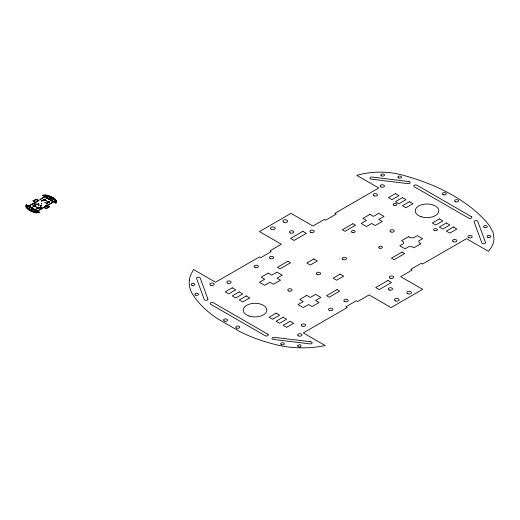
<?xml version="1.0" encoding="UTF-8"?>
<svg xmlns="http://www.w3.org/2000/svg" width="520" height="520" viewBox="0 0 520 520"><rect width="100%" height="100%" fill="white"/><g stroke="black" fill="none" stroke-linecap="round" stroke-linejoin="round"><path stroke-width="0.78" d="M47.223 195.488L46.859 195.462L47.223 195.488A17.797 10.277 0 0 1 48.184 195.78M27.866 207.708C25.116 200.603 29.25 212.784 27.098 205.829M26.221 205.368L26.202 205.4A6.084 3.51 0 0 0 26.013 206.044M35.496 212.459L35.145 212.427M29.439 209.722L29.829 209.722M29.822 209.8L29.646 210.158L29.452 209.807M30.654 210.431L31.044 210.431M30.654 210.711L31.044 210.489M51.318 197.093L51.708 197.093M51.682 197.184L51.357 197.197M52.533 197.795L52.93 197.795M52.533 198.081L52.93 197.86M52.904 198.172L52.572 198.185M34.203 203.19L28.633 205.972L26.442 204.705L26.202 205.114A6.084 3.51 0 0 0 26.013 205.764L26 206.252A6.084 3.51 0 0 0 26.396 207.545A13.579 7.839 0 0 0 28.834 209.905L31.09 211.205A13.579 7.839 0 0 0 35.172 212.615A6.779 3.913 0 0 0 37.388 212.817L37.765 212.803A6.779 3.913 0 0 0 38.883 212.713L39.605 212.303L37.407 211.036L41.795 208.786L41.665 208.429L41.795 208.786M26.312 205.192L26.442 204.705M55.926 202.878L53.729 201.611L48.159 204.964L53.729 201.897L55.926 203.164L56.218 202.469A5.161 2.977 0 0 0 56.479 201.591M55.926 203.164L56.218 202.755A5.161 2.977 0 0 0 56.479 201.877L56.472 201.37M47.801 207.22L48.191 207.22M51.343 197.347L51.682 197.347M52.39 202.014L52.702 202.014M33.066 200.876L35.256 202.43L33.066 200.876L36.134 199.108L38.331 200.369L40.697 199.44L40.566 199.082L44.954 196.547L40.566 199.362M33.066 201.162L35.691 199.986M34.073 203.112L35.256 202.144M37.713 201.084L36.485 202.072L36.134 201.87L37.362 200.876L37.713 201.364M36.134 201.87L37.362 200.876M26.988 205.303L28.633 206.252L33.02 203.437M30.654 207.012L29.601 207.214L30.303 206.525L30.654 207.012L29.952 207.422L30.654 206.733M46.975 197.587L45.923 197.795L46.625 197.106L46.975 197.308L46.273 197.997L46.975 197.308M33.196 205.465L33.547 205.953L33.196 205.465L34.775 204.958L35.302 205.264L34.775 205.849L35.302 205.264M34.821 204.756L35.873 203.866L36.134 204.302L35.873 203.866M42.627 200.272L41.314 201.013L42.367 200.115L42.627 200.551M43.375 199.589L43.725 200.07L43.375 199.589L44.954 199.082L45.48 199.381L44.954 199.972L45.48 199.381M30.303 207.337L31.356 207.136M34.821 204.477L36.134 204.022M46.625 197.912L47.677 197.711M33.196 205.744L34.775 205.238L35.302 205.543M43.375 199.869L44.954 199.362L45.48 199.667M34.424 206.174L35.126 205.764L33.547 206.557L33.02 206.252L33.547 205.667M43.725 200.07L43.199 200.375L43.725 199.791M33.02 206.252L33.547 205.953M30.303 207.623L32.058 207.539L31.356 208.228L31.005 207.74L32.058 207.539M33.02 205.972L34.073 205.972M43.199 200.096L43.725 200.395L45.305 199.888L44.603 200.297M46.625 198.198L48.38 198.12L47.677 198.809L47.327 198.322L48.38 198.12M37.759 204.042L38.812 203.84L38.11 204.529L37.759 204.042L38.812 203.84M31.005 208.026L32.058 207.825M47.327 198.601L48.029 197.912M37.759 204.328L38.812 204.126M40.391 205.562L41.444 205.361L40.742 206.05L40.391 205.562L41.444 205.361M35.041 209.547L33.989 209.749L34.691 209.06L35.041 209.547L34.34 209.95L35.041 209.261M37.407 207.896L36.881 208.481L37.407 207.896C36.27 206.719 37.258 207.857 37.759 207.285L38.636 207.188L39.163 207.772M47.411 201.916L47.06 202.605L47.45 202.384C46.982 200.194 46.852 202.625 48.815 201.311L49.341 201.611L49.166 202.404L48.958 201.838L49.341 201.611M50.31 200.044L51.363 199.843L50.661 200.531L50.31 200.044L51.363 199.843M40.391 205.849L41.444 205.647M37.056 207.694L38.11 207.772L38.636 207.188M47.236 201.819L49.341 201.897M50.31 200.323L51.363 200.122M34.691 209.872L35.744 209.671L35.041 210.359L34.691 209.872L35.744 209.671M51.012 200.447L52.065 200.245L51.363 200.935L51.012 200.447L52.065 200.245M36.881 208.202L37.407 208.5L38.987 207.994L38.285 208.683L36.881 208.481M38.636 208.078L39.163 207.487M47.06 202.319L47.587 202.625L49.166 202.118M34.691 210.151L35.744 209.95M39.735 207.311L41.047 206.856L39.995 207.747L39.735 207.311L39.995 207.747M46.228 203.561L46.488 203.996L46.228 203.561L47.281 202.956L47.541 203.392M51.012 200.733L51.714 200.044M47.06 202.605L48.113 202.709M39.735 207.597L41.047 206.856M46.228 203.847L47.541 203.106M35.393 210.275L36.446 210.073L35.744 210.763L35.393 210.275L36.446 210.073M51.714 201.136L52.416 200.447L52.767 200.935M35.393 210.561L36.095 209.872M51.714 200.85L52.767 200.649M44.648 206.785L45.877 205.79L46.228 206.278M41.665 208.429L44.031 207.214L46.228 208.475L49.296 206.707L46.228 208.761L44.031 207.493L41.665 208.708M37.407 211.036L41.795 208.5M47.105 205.439L48.289 204.756L47.105 205.719L49.296 206.707M44.648 206.505L46.228 205.998M45.325 200.167L44.954 199.972M28.372 206.284L28.243 206.336M38.376 200.993L38.246 201.039M38.168 212.414L35.887 212.154M36.316 201.058L36.264 201.065M26.422 206.297L26.442 206.375M35.074 206.044L35.354 206.225L34.775 205.849M46.696 207.877L46.774 207.87M39.605 212.303L38.883 212.427A6.779 3.913 0 0 1 37.765 212.524L37.388 212.531A6.779 3.913 0 0 1 35.172 212.329A13.579 7.839 0 0 1 31.09 210.919L28.834 209.619A13.579 7.839 0 0 1 26.396 207.259A6.084 3.51 0 0 1 26 205.978M45.364 195.358L45.377 195.429M42.425 201.013L42.445 201.084M26.754 207.279L26.735 207.35M46.605 198.296L46.664 198.374M35.945 211.939L38.22 212.225M45.026 195.826L47.223 196.092M44.948 196.034L47.145 196.306M53.989 199.576L48.509 196.268L54.262 199.797L49.192 197.093M28.412 208.306L28.106 208.41L29.51 209.242M33.592 211.315L33.91 211.237L28.106 208.072L33.852 211.445M44.954 196.833L42.764 195.28L44.954 196.547M45.923 197.509L46.273 197.711M44.954 199.686L45.305 199.888M41.314 200.727L41.574 201.162M36.686 199.706L37.785 200.337M47.105 205.719L49.296 206.986M36.134 201.584L36.485 201.792M34.775 205.562L35.126 205.764M38.636 207.792L38.987 207.994M37.056 207.974L37.407 208.175M37.96 211.633L39.605 212.589M29.601 206.934L29.952 207.136M33.989 209.463L34.34 209.671M30.869 210.028L32.91 211.205M52.93 198.081L52.552 197.88M56.44 201.435L56.011 200.577A17.797 10.277 0 0 0 53.814 198.504M56.472 201.656L56.011 200.297A17.797 10.277 0 0 0 47.236 195.228A5.161 2.977 0 0 0 42.764 195.28M48.958 201.838L48.991 202.3M42.764 195.566A5.161 2.977 0 0 1 43.472 195.39M44.603 195.254A5.161 2.977 0 0 1 45.76 195.267M49.985 196.417A17.797 10.277 0 0 1 50.837 196.781M52.416 197.587A17.797 10.277 0 0 1 53.138 198.036M33.572 209.411A1.177 0.683 0 0 1 31.571 209.391A1.177 0.683 0 0 1 32.48 208.364A1.177 0.683 0 0 1 33.683 209.287M48.73 199.42A1.177 0.683 0 0 1 49.784 198.432A1.177 0.683 0 0 1 50.83 199.42M50.7 199.537A1.177 0.683 0 0 1 49.14 199.68M34.274 211.569L38.285 212.043L34.294 211.542M35.145 212.114L35.516 212.121L35.145 212.114M46.014 205.446L46.443 205.452L46.014 205.446M38.707 205.361L39.123 205.056L38.707 205.361M189.364 280.169L189.208 282.353A60.834 35.12 0 0 0 193.167 295.165A135.798 78.403 0 0 0 217.581 318.734L240.103 331.734A135.798 78.403 0 0 0 280.923 345.832A67.802 39.143 0 0 0 303.115 347.854L306.872 347.769A67.802 39.143 0 0 0 318.026 346.808L325.234 345.579L303.297 332.911L347.172 307.58L345.859 306.82L356.388 300.742L357.701 301.502L369.109 294.911L391.047 307.58L422.637 289.341L400.699 276.673L412.106 270.088L410.793 269.328L421.324 263.25L422.637 264.011L466.518 238.68L488.456 251.342L491.413 247.234A51.584 29.783 0 0 0 494 238.485L492.934 231.842L489.333 225.505A177.944 102.739 0 0 0 401.576 174.844A51.584 29.783 0 0 0 356.824 175.35L378.762 188.013L334.887 213.35L336.206 214.103L325.676 220.188L324.356 219.427L312.949 226.011L291.012 213.35L259.422 231.582L281.359 244.25L269.952 250.835L271.264 251.596L260.735 257.68L259.422 256.919L215.547 282.25L193.609 269.581L191.224 273.721A60.834 35.12 0 0 0 189.364 280.169M45.091 196.606L45.513 196.3L45.091 196.606M44.077 195.533L48.1 196.001L44.077 195.533M297.628 345.885C301.951 350.233 302.25 341.653 297.628 345.885M36.849 211.211L37.278 211.237L36.849 211.211M50.453 200.688L50.817 200.739L50.473 200.661M34.138 200.551L34.606 200.577L34.138 200.538M34.905 206.44L35.373 206.466L34.912 206.427M47.762 206.993L48.23 207.019L47.762 206.993M41.301 203.573L41.704 203.944L41.301 203.573M44.948 202.449L45.318 202.475L44.948 202.449M29.764 205.927L30.193 205.959L29.764 205.927M32.487 204.353L32.916 204.386L32.513 204.328M37.219 210.23L37.642 210.262L37.239 210.197M39.936 208.656L40.365 208.689L39.962 208.624M41.47 207.772L41.873 208.15L41.47 207.772M52.338 201.786L52.761 201.819L52.358 201.754M34.021 203.469L34.444 203.535L34.08 203.411M53.872 201.377L54.288 201.728L53.892 201.344M45.91 206.889L46.306 206.583L45.929 206.863M35.861 206.707L36.257 207.09L35.861 206.707M54.496 199.875L55.569 202.092L54.516 199.849M54.496 200.161L55.569 202.378L54.496 200.161M44.395 197.191L44.824 197.236L44.395 197.191M46.085 200.798L46.508 200.85L46.085 200.798M55.445 200.375L55.802 200.428L55.445 200.375M55.809 201.35L56.166 201.409L55.829 201.331M302.861 231.335L290.576 238.427L294.086 240.448L306.371 233.357L302.861 231.335M232.219 287.82L225.199 291.876L228.709 293.897L235.729 289.848L232.219 287.82M395.434 193.589L388.414 197.639L391.924 199.667L398.944 195.618L395.434 193.589M287.944 261.222L277.413 267.3L280.046 268.82L290.576 262.743L287.944 261.222M352.879 223.73L342.349 229.814L344.981 231.335L355.511 225.251L352.879 223.73M268.197 273.13L261.177 277.18L264.687 279.208L259.422 282.25L264.687 285.285L269.952 282.25L273.462 284.278L280.481 280.221L276.971 278.194L282.236 275.158L276.971 272.116L271.707 275.158L268.197 273.13M369.987 214.357L362.966 218.413L366.476 220.441L361.212 223.477L366.476 226.519L371.741 223.477L375.251 225.505L382.272 221.455L378.762 219.427L384.026 216.385L378.762 213.35L373.497 216.385L369.987 214.357M239.239 291.876L232.219 295.925L235.729 297.954L242.749 293.897L239.239 291.876M402.454 197.639L395.434 201.695L398.944 203.723L405.964 199.667L402.454 197.639M246.259 295.925L239.239 299.981L242.749 302.01L249.769 297.954L246.259 295.925M409.474 201.695L402.454 205.744L405.964 207.772L412.984 203.723L409.474 201.695M313.827 258.94L306.807 262.997L310.317 265.025L317.337 260.969L313.827 258.94M340.151 274.144L333.132 278.194L336.642 280.221L343.662 276.166L340.151 274.144M276.094 313.151L269.074 317.207L272.584 319.235L279.604 315.178L276.094 313.151M306.807 295.418L299.786 299.475L303.297 301.502L298.031 304.538L303.297 307.58L308.562 304.538L312.072 306.566L319.092 302.517L315.582 300.489L320.846 297.447L315.582 294.405L310.317 297.447L306.807 295.418M408.597 236.652L401.576 240.702L403.332 241.716L403.689 243.542L399.822 245.772L405.087 248.814L408.947 246.584L412.074 246.766L413.862 247.8L420.882 243.744L419.126 242.73L418.776 240.91L422.637 238.68L417.372 235.638L413.517 237.868L410.391 237.686L408.597 236.652M439.316 218.92L432.296 222.969L435.806 224.998L442.825 220.948L439.316 218.92M283.114 317.207L276.094 321.256L279.604 323.284L286.624 319.235L283.114 317.207M446.335 222.969L439.316 227.025L442.825 229.053L449.846 224.998L446.335 222.969M337.084 289.594L326.553 295.672L329.186 297.193L339.716 291.115L337.084 289.594M402.019 252.103L391.488 258.18L394.121 259.701L404.651 253.624L402.019 252.103M290.134 321.256L283.114 325.312L286.624 327.34L293.644 323.284L290.134 321.256M453.356 227.025L446.335 231.082L449.846 233.103L456.865 229.053L453.356 227.025M387.978 280.475L375.694 287.567L379.204 289.594L391.488 282.503L387.978 280.475M310.55 341.763L274.118 337.344A1.859 1.073 0 0 0 271.98 338.228A1.859 1.073 0 0 0 273.52 339.463L309.953 343.882A1.859 1.073 0 0 0 312.091 342.999A1.859 1.073 0 0 0 310.55 341.763M408.707 181.552L372.184 177.047A1.859 1.073 0 0 0 369.974 177.873A1.859 1.073 0 0 0 371.41 179.153L407.934 183.651A1.859 1.073 0 0 0 410.144 182.826A1.859 1.073 0 0 0 408.707 181.552M471.341 216.639L416.936 185.231A1.859 1.073 0 0 0 414.303 185.231A1.859 1.073 0 0 0 414.303 186.752L468.709 218.16A1.859 1.073 0 0 0 471.341 218.16A1.859 1.073 0 0 0 471.341 216.639M267.755 334.178L213.35 302.77A1.859 1.073 0 0 0 210.717 302.77A1.859 1.073 0 0 0 210.717 304.284L265.122 335.699A1.859 1.073 0 0 0 267.755 335.699A1.859 1.073 0 0 0 267.755 334.178M485.498 242.469L477.769 221.429A1.859 1.073 0 0 0 475.566 220.597A1.859 1.073 0 0 0 474.13 221.871L481.858 242.918A1.859 1.073 0 0 0 484.068 243.744A1.859 1.073 0 0 0 485.498 242.469M207.889 299.046L200.2 278.012A1.859 1.073 0 0 0 197.977 277.199A1.859 1.073 0 0 0 196.567 278.48L204.243 299.488A1.859 1.073 0 0 0 206.453 300.32A1.859 1.073 0 0 0 207.889 299.046M455.423 201.799A2.022 1.17 0 0 0 458.543 200.883A2.022 1.17 0 0 0 455.604 199.778A2.022 1.17 0 0 0 455.423 201.799M421.135 216.71A11.791 6.806 0 0 0 438.815 210.815A11.791 6.806 0 0 0 421.135 204.919A11.791 6.806 0 0 0 421.135 216.71M390.104 278.148A2.171 1.254 0 0 0 393.627 277.387A2.171 1.254 0 0 0 390.728 276.01A2.171 1.254 0 0 0 390.104 278.148M389.272 290.036A2.171 1.254 0 0 0 392.561 288.983A2.171 1.254 0 0 0 389.344 287.865A2.171 1.254 0 0 0 389.272 290.036M453.583 241.794A2.171 1.254 0 0 0 456.84 240.702A2.171 1.254 0 0 0 453.583 239.616A2.171 1.254 0 0 0 453.583 241.794M290.238 232.908A2.171 1.254 0 0 0 293.8 232.206A2.171 1.254 0 0 0 290.966 230.776A2.171 1.254 0 0 0 290.238 232.908M310.824 232.356A2.171 1.254 0 0 0 314.236 231.446A2.171 1.254 0 0 0 311.161 230.191A2.171 1.254 0 0 0 310.824 232.356M249.139 316.011A11.791 6.806 0 0 0 266.825 310.115A11.791 6.806 0 0 0 249.139 304.219A11.791 6.806 0 0 0 249.139 316.011M443.235 194.76A2.022 1.17 0 0 0 446.355 193.843A2.022 1.17 0 0 0 443.417 192.744A2.022 1.17 0 0 0 443.235 194.76M195.377 295.061A1.859 1.073 0 0 0 198.452 294.495A1.859 1.073 0 0 0 196.066 293.248A1.859 1.073 0 0 0 195.377 295.061M281.3 344.675A1.859 1.073 0 0 0 284.323 344.026A1.859 1.073 0 0 0 281.84 342.836A1.859 1.073 0 0 0 281.3 344.675M192.023 285.356A1.859 1.073 0 0 0 194.903 284.512A1.859 1.073 0 0 0 192.198 283.498A1.859 1.073 0 0 0 192.023 285.356M398.34 177.899A1.859 1.073 0 0 0 401.453 177.417A1.859 1.073 0 0 0 399.178 176.098A1.859 1.073 0 0 0 398.34 177.899M270.433 258.661A2.178 1.254 0 0 0 273.695 257.575A2.178 1.254 0 0 0 270.445 256.483A2.178 1.254 0 0 0 270.433 258.661M344.942 301.678A2.178 1.254 0 0 0 348.205 300.593A2.178 1.254 0 0 0 344.942 299.5A2.178 1.254 0 0 0 344.942 301.678M329.608 310.525A2.171 1.254 0 0 0 332.872 309.439A2.171 1.254 0 0 0 329.608 308.353A2.171 1.254 0 0 0 329.608 310.525M255.112 267.514A2.171 1.254 0 0 0 258.369 266.428A2.171 1.254 0 0 0 255.112 265.343A2.171 1.254 0 0 0 255.112 267.514M227.883 283.231A2.171 1.254 0 0 0 231.14 282.146A2.171 1.254 0 0 0 227.883 281.06A2.171 1.254 0 0 0 227.883 283.231M301.932 326.047A2.171 1.254 0 0 0 305.565 325.488A2.171 1.254 0 0 0 302.906 323.947A2.171 1.254 0 0 0 301.932 326.047M288.756 291.031A2.171 1.254 0 0 0 292.084 290.024A2.171 1.254 0 0 0 288.906 288.867A2.171 1.254 0 0 0 288.756 291.031M390.936 231.992A2.171 1.254 0 0 0 394.316 231.036A2.171 1.254 0 0 0 391.19 229.827A2.171 1.254 0 0 0 390.936 231.992M342.823 259.474A2.171 1.254 0 0 0 346.431 258.856A2.171 1.254 0 0 0 343.707 257.361A2.171 1.254 0 0 0 342.823 259.474M317.044 274.476A2.171 1.254 0 0 0 320.574 273.721A2.171 1.254 0 0 0 317.681 272.331A2.171 1.254 0 0 0 317.044 274.476M434.317 230.477A1.859 1.073 0 0 0 437.398 229.925A1.859 1.073 0 0 0 435.032 228.657A1.859 1.073 0 0 0 434.317 230.477M379.223 248.06A1.859 1.073 0 0 0 382.324 247.553A1.859 1.073 0 0 0 380.01 246.259A1.859 1.073 0 0 0 379.223 248.06M352.112 232.408A1.859 1.073 0 0 0 355.147 231.784A1.859 1.073 0 0 0 352.697 230.575A1.859 1.073 0 0 0 352.112 232.408M393.887 205.25A1.859 1.073 0 0 0 396.916 204.62A1.859 1.073 0 0 0 394.453 203.417A1.859 1.073 0 0 0 393.887 205.25M380.861 186.94A2.171 1.254 0 0 0 384.41 186.219A2.171 1.254 0 0 0 381.55 184.808A2.171 1.254 0 0 0 380.861 186.94M468.923 237.731A2.171 1.254 0 0 0 472.199 236.665A2.171 1.254 0 0 0 468.956 235.56A2.171 1.254 0 0 0 468.923 237.731M298.311 335.862A2.171 1.254 0 0 0 301.906 335.218A2.171 1.254 0 0 0 299.143 333.743A2.171 1.254 0 0 0 298.311 335.862M210.802 285.305A2.171 1.254 0 0 0 214.201 284.375A2.171 1.254 0 0 0 211.107 283.14A2.171 1.254 0 0 0 210.802 285.305M487.884 237.334A1.859 1.073 0 0 0 490.854 236.613A1.859 1.073 0 0 0 488.287 235.489A1.859 1.073 0 0 0 487.884 237.334M484.302 227.539A1.859 1.073 0 0 0 487.26 226.792A1.859 1.073 0 0 0 484.666 225.686A1.859 1.073 0 0 0 484.302 227.539M381.485 175.87A1.859 1.073 0 0 0 384.507 175.227A1.859 1.073 0 0 0 382.031 174.037A1.859 1.073 0 0 0 381.485 175.87M374.069 195.904A2.171 1.254 0 0 0 377.423 194.922A2.171 1.254 0 0 0 374.27 193.739A2.171 1.254 0 0 0 374.069 195.904M283.978 222.268A2.36 1.359 0 0 0 287.619 221.195A2.36 1.359 0 0 0 284.193 219.908A2.36 1.359 0 0 0 283.978 222.268M271.609 229.411A2.36 1.359 0 0 0 275.249 228.339A2.36 1.359 0 0 0 271.824 227.052A2.36 1.359 0 0 0 271.609 229.411M407.888 293.8A2.36 1.359 0 0 0 411.522 292.728A2.36 1.359 0 0 0 408.103 291.447A2.36 1.359 0 0 0 407.888 293.8M395.512 300.944A2.36 1.359 0 0 0 399.152 299.871A2.36 1.359 0 0 0 395.726 298.591A2.36 1.359 0 0 0 395.512 300.944M224.432 321.087A2.022 1.17 0 0 0 227.558 320.171A2.022 1.17 0 0 0 224.62 319.065A2.022 1.17 0 0 0 224.432 321.087M236.626 328.12A2.022 1.17 0 0 0 239.746 327.204A2.022 1.17 0 0 0 236.808 326.105A2.022 1.17 0 0 0 236.626 328.12M49.14 199.394A1.177 0.683 0 0 0 50.96 198.861A1.177 0.683 0 0 0 49.244 198.218A1.177 0.683 0 0 0 49.14 199.394M31.941 209.326A1.177 0.683 0 0 0 33.761 208.793A1.177 0.683 0 0 0 32.045 208.15A1.177 0.683 0 0 0 31.941 209.326"/></g></svg>
